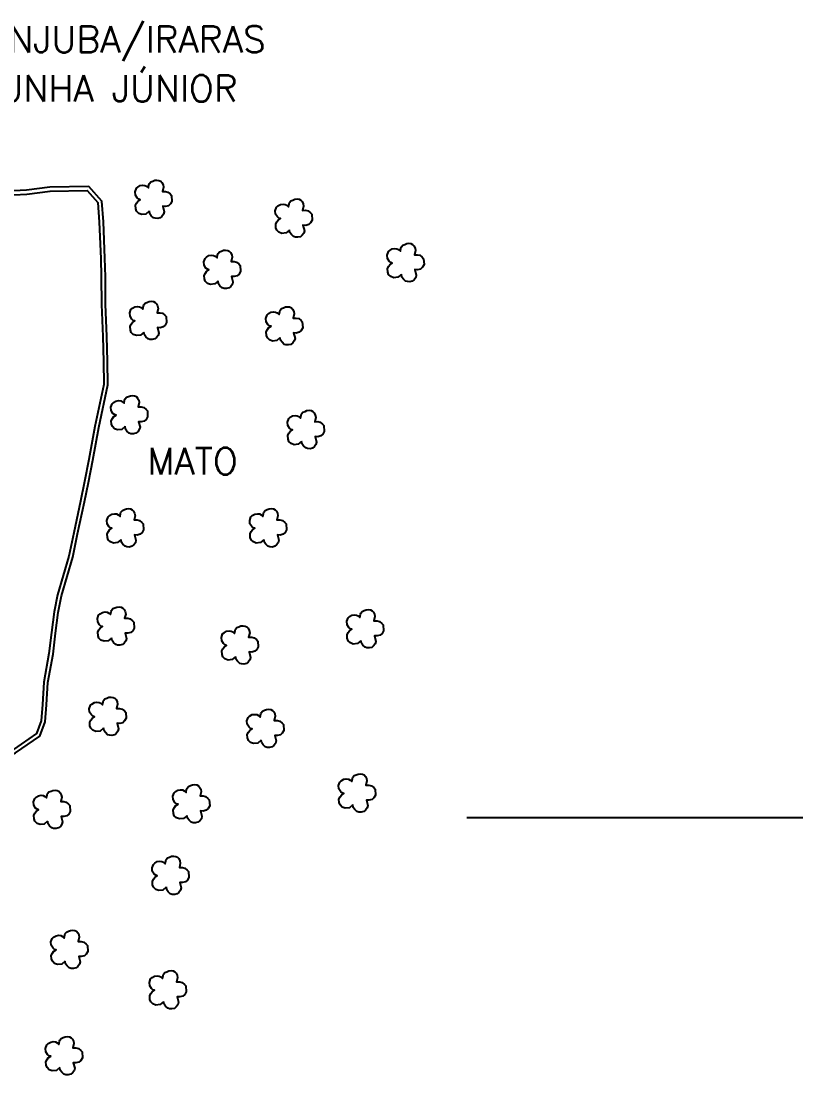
# Model space of a CAD drawing. Extents: x 729642 to 735582, y 7828609 to 7832809.
# Drawn here: x 733563 to 734331, y 7830547 to 7831583 of the extents above; entities that cross this region are included whole.
import ezdxf

# ---------------------------------------------------------------- set-up
doc = ezdxf.new("R2010")
doc.units = 0
doc.header["$MEASUREMENT"] = 0
doc.linetypes.add('CONTINUO', pattern=[0])
doc.linetypes.add('LIN0', pattern=[0])
for name, color, linetype in [('0114000611', 1, 'Continuous'), ('0114000611345', 5, 'LIN0'), ('_SIMBOLO ARVORE', 94, 'Continuous'), ('MALHA', 8, 'Continuous'), ('TEXTO CONFORNTANTES', 7, 'Continuous')]:
    doc.layers.add(name, color=color, linetype=linetype)
doc.layers.add('TEXTO_DIVERSOS', color=7, linetype='Continuous', lineweight=5)
doc.styles.add('Simplex', font='simplex.shx')

msp = doc.modelspace()

# ---------------------------------------------------------------- linework, layer by layer
at = {"layer": '0114000611', "color": 1, "linetype": 'CONTINUO', "flags": 128}
msp.add_lwpolyline([(733019.4, 7831241), (733021.3, 7831227.1), (733029.4, 7831166.9), (733032.7, 7831147), (733036.5, 7831127.1), (733038.8, 7831113.4), (733042.3, 7831093.5), (733044, 7831080.1), (733046.7, 7831059.3), (733047.1, 7831052.3), (733049.2, 7831033.1), (733050.8, 7831015.2), (733051.3, 7831002.6), (733051.7, 7830987), (733050.9, 7830981.9), (733050.7, 7830965.2), (733062.3, 7830956.7), (733116.5, 7830949.9), (733175, 7830936.6), (733209.5, 7830919.6), (733222, 7830907.8), (733227.7, 7830895.8), (733232.1, 7830885.3), (733246.5, 7830848.7), (733269.3, 7830798.7), (733275.5, 7830785.8), (733292.5, 7830766.1), (733308.3, 7830760.8), (733323.6, 7830759.9), (733346.3, 7830763), (733364, 7830766.7), (733381.9, 7830774.3), (733395.3, 7830783), (733405.5, 7830790.7), (733413.4, 7830800.9), (733423.3, 7830817.3), (733444.9, 7830826.3), (733463, 7830828.4), (733496.7, 7830838.2), (733510.3, 7830842.5), (733540.3, 7830856.2), (733557.1, 7830863.5), (733581, 7830880.1), (733586.4, 7830894.2), (733587.7, 7830911), (733589, 7830932.9), (733594.1, 7830960.6), (733596.5, 7830981.5), (733599.2, 7831001.8), (733602.5, 7831018.2), (733613.4, 7831056.2), (733618.3, 7831079.2), (733624.9, 7831110.4), (733628.8, 7831129.7), (733633.2, 7831151.4), (733639.2, 7831183.8), (733648.1, 7831225.7), (733647.7, 7831248.8), (733647.1, 7831273.3), (733645.8, 7831304.8), (733645.5, 7831331.7), (733645, 7831350.1), (733643.6, 7831385.8), (733642.1, 7831406.4), (733629.4, 7831420.8), (733591, 7831420.1), (733568, 7831417), (733555.4, 7831416.4), (733542.2, 7831415), (733531.9, 7831415.4), (733521.1, 7831414.9), (733498.1, 7831413.3), (733474, 7831411.5), (733448, 7831409.5), (733419.8, 7831407.7), (733391.2, 7831405.7), (733337.7, 7831401.9), (733311.4, 7831399.9), (733282.3, 7831397.9), (733252.7, 7831395.8), (733196.4, 7831391.8), (733167.9, 7831389.7), (733114.4, 7831385.9), (733086.7, 7831383.8), (733059.3, 7831381.9), (733035.5, 7831380.2), (733018.2, 7831379.1), (733005, 7831378.4), (733005.2, 7831363.6), (733006.1, 7831356.6), (733007.8, 7831343), (733008.2, 7831336.7), (733011.2, 7831309.7), (733012.8, 7831297.9), (733014.9, 7831279.8), (733015.8, 7831273.5)], close=True, dxfattribs=at)
at = {"layer": '0114000611345', "color": 5, "linetype": 'CONTINUO', "flags": 128}
msp.add_lwpolyline([(733026.3, 7831256.5), (733026.3, 7831256.5), (733039, 7831255.4), (733094.3, 7831244.1), (733131.5, 7831235.4), (733172.2, 7831225.9), (733214.8, 7831215.8), (733256.7, 7831205.6), (733300.1, 7831195), (733321.5, 7831190.4), (733342.3, 7831185.6), (733378.3, 7831177.8), (733414, 7831179.5), (733428.7, 7831187.4), (733441.8, 7831197.1), (733451.4, 7831205), (733461, 7831214.2), (733472, 7831225.3), (733476.9, 7831231.4), (733488.6, 7831245.9), (733500.7, 7831264.5), (733518.9, 7831303.3), (733526.1, 7831325.1), (733532, 7831346.3), (733535.8, 7831367.5), (733538.2, 7831388.1), (733539.2, 7831406.8), (733542.6, 7831411.1), (733555.7, 7831412.4), (733568.4, 7831413), (733591.3, 7831416.1), (733627.6, 7831416.8), (733638.2, 7831404.8), (733639.6, 7831385.6), (733641, 7831349.9), (733641.5, 7831331.7), (733641.8, 7831304.7), (733643.1, 7831273.2), (733643.7, 7831248.7), (733644.1, 7831226.1), (733635.3, 7831184.6), (733629.3, 7831152.2), (733624.9, 7831130.5), (733621, 7831111.2), (733614.4, 7831080), (733609.5, 7831057.1), (733598.6, 7831019.1), (733595.3, 7831002.4), (733592.5, 7830982), (733590.1, 7830961.2), (733585, 7830933.3), (733583.7, 7830911.3), (733582.5, 7830895.1), (733577.7, 7830882.6), (733555.2, 7830867), (733538.7, 7830859.9), (733508.9, 7830846.3), (733495.5, 7830842.1), (733462.2, 7830832.3), (733443.9, 7830830.2), (733420.6, 7830820.5), (733410.1, 7830803.2), (733402.6, 7830793.6), (733393, 7830786.3), (733380.1, 7830777.8), (733362.8, 7830770.5), (733345.6, 7830766.9), (733323.5, 7830763.9), (733309.1, 7830764.8), (733294.8, 7830769.6), (733278.9, 7830788), (733272.9, 7830800.4), (733250.2, 7830850.3), (733235.8, 7830886.8), (733231.4, 7830897.4), (733225.2, 7830910.2), (733211.8, 7830922.9), (733176.3, 7830940.4), (733117.2, 7830953.8), (733063.8, 7830960.6), (733054.8, 7830967.2), (733054.9, 7830981.6), (733055.8, 7830986.7), (733055.3, 7831002.8), (733054.7, 7831015.5), (733053.2, 7831033.5), (733051.1, 7831052.7), (733050.6, 7831059.7), (733048, 7831080.6), (733046.3, 7831094.1), (733042.8, 7831114), (733040.5, 7831127.8), (733036.6, 7831147.7), (733033.4, 7831167.5), (733025.3, 7831227.6), (733023.3, 7831241.5), (733022.2, 7831248.1), (733021.5, 7831253.2)], close=True, dxfattribs=at)
at = {"layer": '_SIMBOLO ARVORE', "linetype": 'CONTINUO'}
for points in [[(733688.7, 7831396.4, 0), (733685.4, 7831393.6, 0), (733681.3, 7831393.2, 0), (733678.3, 7831394.3, 0), (733676.2, 7831396.4, 0), (733675.4, 7831398.7, 0), (733675.1, 7831402.2, 0), (733676.3, 7831404.4, 0), (733677.5, 7831406, 0), (733679.9, 7831407.7, 0), (733678.3, 7831408.1, 0), (733676.8, 7831409.4, 0), (733675.1, 7831412.1, 0), (733674.8, 7831415.5, 0), (733676, 7831418.9, 0), (733677.4, 7831420.1, 0), (733679.8, 7831421.6, 0), (733682.4, 7831422, 0), (733684.4, 7831421.7, 0), (733686, 7831420.9, 0), (733687.8, 7831419.3, 0), (733688.3, 7831422.4, 0), (733688.8, 7831423.6, 0), (733690.1, 7831425.2, 0), (733692.1, 7831426, 0), (733694, 7831426.8, 0), (733696.1, 7831427, 0), (733698.2, 7831426.7, 0), (733699.9, 7831425.8, 0), (733701.1, 7831424.5, 0), (733702.2, 7831422.4, 0), (733702.6, 7831420, 0), (733701.6, 7831415.8, 0), (733704.6, 7831415.8, 0), (733707, 7831415.2, 0), (733709.3, 7831413.4, 0), (733710.6, 7831411.9, 0), (733711, 7831406.1, 0), (733709.5, 7831403.5, 0), (733707.6, 7831401.8, 0), (733704.7, 7831401, 0), (733702, 7831401.2, 0), (733703.4, 7831395.8, 0), (733702.8, 7831393.4, 0), (733701.2, 7831391.2, 0), (733699.5, 7831389.9, 0), (733697, 7831389.3, 0), (733694.6, 7831389.4, 0), (733692.8, 7831389.9, 0), (733690.7, 7831392, 0), (733689.2, 7831393.8, 0), (733688.8, 7831396.7, 0)], [(733826.5, 7831377.8, 0), (733823.3, 7831375.1, 0), (733819.1, 7831374.6, 0), (733816.2, 7831375.8, 0), (733814.1, 7831377.8, 0), (733813.2, 7831380.2, 0), (733813, 7831383.7, 0), (733814.1, 7831385.9, 0), (733815.3, 7831387.5, 0), (733817.7, 7831389.1, 0), (733816.1, 7831389.6, 0), (733814.6, 7831390.8, 0), (733812.9, 7831393.6, 0), (733812.6, 7831396.9, 0), (733813.8, 7831400.4, 0), (733815.2, 7831401.6, 0), (733817.6, 7831403.1, 0), (733820.2, 7831403.4, 0), (733822.2, 7831403.1, 0), (733823.8, 7831402.4, 0), (733825.6, 7831400.8, 0), (733826.1, 7831403.8, 0), (733826.6, 7831405, 0), (733827.9, 7831406.7, 0), (733829.9, 7831407.4, 0), (733831.8, 7831408.3, 0), (733834, 7831408.5, 0), (733836, 7831408.2, 0), (733837.7, 7831407.3, 0), (733838.9, 7831406, 0), (733840, 7831403.8, 0), (733840.4, 7831401.5, 0), (733839.4, 7831397.2, 0), (733842.4, 7831397.3, 0), (733844.8, 7831396.7, 0), (733847.1, 7831394.9, 0), (733848.4, 7831393.4, 0), (733848.8, 7831387.6, 0), (733847.3, 7831385, 0), (733845.4, 7831383.2, 0), (733842.5, 7831382.4, 0), (733839.8, 7831382.7, 0), (733841.2, 7831377.2, 0), (733840.6, 7831374.9, 0), (733839, 7831372.7, 0), (733837.3, 7831371.3, 0), (733834.8, 7831370.7, 0), (733832.4, 7831370.9, 0), (733830.6, 7831371.4, 0), (733828.5, 7831373.4, 0), (733827, 7831375.3, 0), (733826.6, 7831378.1, 0)], [(733936.5, 7831334.1, 0), (733933.2, 7831331.4, 0), (733929.1, 7831330.9, 0), (733926.1, 7831332.1, 0), (733924, 7831334.1, 0), (733923.2, 7831336.5, 0), (733922.9, 7831340, 0), (733924.1, 7831342.2, 0), (733925.3, 7831343.8, 0), (733927.6, 7831345.4, 0), (733926.1, 7831345.9, 0), (733924.6, 7831347.1, 0), (733922.9, 7831349.9, 0), (733922.6, 7831353.2, 0), (733923.8, 7831356.7, 0), (733925.2, 7831357.9, 0), (733927.6, 7831359.4, 0), (733930.1, 7831359.7, 0), (733932.2, 7831359.4, 0), (733933.8, 7831358.7, 0), (733935.6, 7831357.1, 0), (733936.1, 7831360.1, 0), (733936.6, 7831361.3, 0), (733937.9, 7831363, 0), (733939.9, 7831363.7, 0), (733941.8, 7831364.6, 0), (733943.9, 7831364.8, 0), (733946, 7831364.5, 0), (733947.6, 7831363.6, 0), (733948.9, 7831362.3, 0), (733950, 7831360.1, 0), (733950.4, 7831357.8, 0), (733949.4, 7831353.5, 0), (733952.4, 7831353.6, 0), (733954.8, 7831353, 0), (733957.1, 7831351.2, 0), (733958.4, 7831349.7, 0), (733958.8, 7831343.9, 0), (733957.3, 7831341.3, 0), (733955.4, 7831339.5, 0), (733952.4, 7831338.7, 0), (733949.8, 7831339, 0), (733951.2, 7831333.5, 0), (733950.6, 7831331.2, 0), (733949, 7831329, 0), (733947.3, 7831327.6, 0), (733944.8, 7831327, 0), (733942.4, 7831327.2, 0), (733940.6, 7831327.7, 0), (733938.5, 7831329.7, 0), (733937, 7831331.6, 0), (733936.6, 7831334.4, 0)], [(733756.3, 7831327.5, 0), (733753, 7831324.8, 0), (733748.9, 7831324.3, 0), (733745.9, 7831325.4, 0), (733743.8, 7831327.5, 0), (733743, 7831329.9, 0), (733742.7, 7831333.3, 0), (733743.9, 7831335.5, 0), (733745, 7831337.2, 0), (733747.4, 7831338.8, 0), (733745.9, 7831339.3, 0), (733744.4, 7831340.5, 0), (733742.7, 7831343.3, 0), (733742.3, 7831346.6, 0), (733743.6, 7831350, 0), (733744.9, 7831351.3, 0), (733747.4, 7831352.8, 0), (733749.9, 7831353.1, 0), (733752, 7831352.8, 0), (733753.6, 7831352.1, 0), (733755.4, 7831350.5, 0), (733755.9, 7831353.5, 0), (733756.3, 7831354.7, 0), (733757.7, 7831356.4, 0), (733759.6, 7831357.1, 0), (733761.6, 7831358, 0), (733763.7, 7831358.2, 0), (733765.8, 7831357.9, 0), (733767.4, 7831357, 0), (733768.7, 7831355.7, 0), (733769.7, 7831353.5, 0), (733770.2, 7831351.1, 0), (733769.2, 7831346.9, 0), (733772.2, 7831347, 0), (733774.6, 7831346.4, 0), (733776.9, 7831344.5, 0), (733778.2, 7831343.1, 0), (733778.5, 7831337.3, 0), (733777.1, 7831334.6, 0), (733775.2, 7831332.9, 0), (733772.2, 7831332.1, 0), (733769.6, 7831332.3, 0), (733771, 7831326.9, 0), (733770.4, 7831324.6, 0), (733768.8, 7831322.4, 0), (733767.1, 7831321, 0), (733764.6, 7831320.4, 0), (733762.2, 7831320.5, 0), (733760.3, 7831321.1, 0), (733758.2, 7831323.1, 0), (733756.8, 7831325, 0), (733756.4, 7831327.8, 0)], [(733683.4, 7831277.2, 0), (733680.1, 7831274.5, 0), (733676, 7831274, 0), (733673, 7831275.1, 0), (733670.9, 7831277.2, 0), (733670.1, 7831279.5, 0), (733669.8, 7831283, 0), (733671, 7831285.2, 0), (733672.2, 7831286.9, 0), (733674.6, 7831288.5, 0), (733673, 7831289, 0), (733671.5, 7831290.2, 0), (733669.8, 7831293, 0), (733669.5, 7831296.3, 0), (733670.7, 7831299.7, 0), (733672.1, 7831300.9, 0), (733674.5, 7831302.4, 0), (733677.1, 7831302.8, 0), (733679.1, 7831302.5, 0), (733680.7, 7831301.7, 0), (733682.5, 7831300.2, 0), (733683, 7831303.2, 0), (733683.5, 7831304.4, 0), (733684.8, 7831306.1, 0), (733686.8, 7831306.8, 0), (733688.7, 7831307.6, 0), (733690.8, 7831307.8, 0), (733692.9, 7831307.5, 0), (733694.6, 7831306.7, 0), (733695.8, 7831305.3, 0), (733696.9, 7831303.2, 0), (733697.3, 7831300.8, 0), (733696.3, 7831296.6, 0), (733699.3, 7831296.6, 0), (733701.7, 7831296.1, 0), (733704, 7831294.2, 0), (733705.3, 7831292.8, 0), (733705.7, 7831286.9, 0), (733704.2, 7831284.3, 0), (733702.3, 7831282.6, 0), (733699.4, 7831281.8, 0), (733696.7, 7831282, 0), (733698.1, 7831276.6, 0), (733697.5, 7831274.3, 0), (733695.9, 7831272.1, 0), (733694.2, 7831270.7, 0), (733691.7, 7831270.1, 0), (733689.3, 7831270.2, 0), (733687.5, 7831270.7, 0), (733685.4, 7831272.8, 0), (733683.9, 7831274.7, 0), (733683.5, 7831277.5, 0)], [(733817.2, 7831271.9, 0), (733814, 7831269.2, 0), (733809.8, 7831268.7, 0), (733806.9, 7831269.8, 0), (733804.8, 7831271.9, 0), (733803.9, 7831274.2, 0), (733803.7, 7831277.7, 0), (733804.8, 7831279.9, 0), (733806, 7831281.6, 0), (733808.4, 7831283.2, 0), (733806.9, 7831283.7, 0), (733805.4, 7831284.9, 0), (733803.6, 7831287.7, 0), (733803.3, 7831291, 0), (733804.6, 7831294.4, 0), (733805.9, 7831295.7, 0), (733808.3, 7831297.1, 0), (733810.9, 7831297.5, 0), (733812.9, 7831297.2, 0), (733814.5, 7831296.4, 0), (733816.3, 7831294.9, 0), (733816.9, 7831297.9, 0), (733817.3, 7831299.1, 0), (733818.6, 7831300.8, 0), (733820.6, 7831301.5, 0), (733822.5, 7831302.3, 0), (733824.7, 7831302.5, 0), (733826.7, 7831302.2, 0), (733828.4, 7831301.4, 0), (733829.6, 7831300, 0), (733830.7, 7831297.9, 0), (733831.1, 7831295.5, 0), (733830.1, 7831291.3, 0), (733833.1, 7831291.3, 0), (733835.6, 7831290.8, 0), (733837.9, 7831288.9, 0), (733839.1, 7831287.5, 0), (733839.5, 7831281.6, 0), (733838.1, 7831279, 0), (733836.2, 7831277.3, 0), (733833.2, 7831276.5, 0), (733830.6, 7831276.7, 0), (733832, 7831271.3, 0), (733831.3, 7831269, 0), (733829.8, 7831266.8, 0), (733828, 7831265.4, 0), (733825.6, 7831264.8, 0), (733823.1, 7831264.9, 0), (733821.3, 7831265.4, 0), (733819.2, 7831267.5, 0), (733817.8, 7831269.4, 0), (733817.3, 7831272.2, 0)], [(733664.9, 7831184.5, 0), (733661.6, 7831181.8, 0), (733657.4, 7831181.3, 0), (733654.5, 7831182.4, 0), (733652.4, 7831184.5, 0), (733651.5, 7831186.8, 0), (733651.3, 7831190.3, 0), (733652.4, 7831192.5, 0), (733653.6, 7831194.2, 0), (733656, 7831195.8, 0), (733654.5, 7831196.3, 0), (733653, 7831197.5, 0), (733651.2, 7831200.3, 0), (733650.9, 7831203.6, 0), (733652.2, 7831207, 0), (733653.5, 7831208.3, 0), (733655.9, 7831209.7, 0), (733658.5, 7831210.1, 0), (733660.6, 7831209.8, 0), (733662.2, 7831209, 0), (733663.9, 7831207.5, 0), (733664.5, 7831210.5, 0), (733664.9, 7831211.7, 0), (733666.2, 7831213.4, 0), (733668.2, 7831214.1, 0), (733670.1, 7831214.9, 0), (733672.3, 7831215.1, 0), (733674.3, 7831214.8, 0), (733676, 7831214, 0), (733677.2, 7831212.6, 0), (733678.3, 7831210.5, 0), (733678.7, 7831208.1, 0), (733677.8, 7831203.9, 0), (733680.7, 7831203.9, 0), (733683.2, 7831203.4, 0), (733685.5, 7831201.5, 0), (733686.8, 7831200.1, 0), (733687.1, 7831194.2, 0), (733685.7, 7831191.6, 0), (733683.8, 7831189.9, 0), (733680.8, 7831189.1, 0), (733678.2, 7831189.3, 0), (733679.6, 7831183.9, 0), (733678.9, 7831181.6, 0), (733677.4, 7831179.4, 0), (733675.6, 7831178, 0), (733673.2, 7831177.4, 0), (733670.7, 7831177.5, 0), (733668.9, 7831178, 0), (733666.8, 7831180.1, 0), (733665.4, 7831182, 0), (733665, 7831184.8, 0)], [(733838.4, 7831169.9, 0), (733835.2, 7831167.2, 0), (733831, 7831166.7, 0), (733828.1, 7831167.9, 0), (733826, 7831169.9, 0), (733825.1, 7831172.3, 0), (733824.9, 7831175.8, 0), (733826, 7831178, 0), (733827.2, 7831179.6, 0), (733829.6, 7831181.2, 0), (733828.1, 7831181.7, 0), (733826.6, 7831182.9, 0), (733824.8, 7831185.7, 0), (733824.5, 7831189, 0), (733825.8, 7831192.5, 0), (733827.1, 7831193.7, 0), (733829.5, 7831195.2, 0), (733832.1, 7831195.5, 0), (733834.1, 7831195.2, 0), (733835.8, 7831194.5, 0), (733837.5, 7831192.9, 0), (733838.1, 7831195.9, 0), (733838.5, 7831197.1, 0), (733839.8, 7831198.8, 0), (733841.8, 7831199.5, 0), (733843.7, 7831200.4, 0), (733845.9, 7831200.6, 0), (733847.9, 7831200.3, 0), (733849.6, 7831199.4, 0), (733850.8, 7831198.1, 0), (733851.9, 7831195.9, 0), (733852.3, 7831193.6, 0), (733851.3, 7831189.3, 0), (733854.3, 7831189.4, 0), (733856.8, 7831188.8, 0), (733859.1, 7831187, 0), (733860.3, 7831185.5, 0), (733860.7, 7831179.7, 0), (733859.3, 7831177.1, 0), (733857.4, 7831175.3, 0), (733854.4, 7831174.5, 0), (733851.8, 7831174.8, 0), (733853.2, 7831169.3, 0), (733852.5, 7831167, 0), (733851, 7831164.8, 0), (733849.2, 7831163.4, 0), (733846.8, 7831162.8, 0), (733844.3, 7831163, 0), (733842.5, 7831163.5, 0), (733840.4, 7831165.5, 0), (733839, 7831167.4, 0), (733838.5, 7831170.2, 0)], [(733660.9, 7831073.3, 0), (733657.6, 7831070.5, 0), (733653.5, 7831070, 0), (733650.5, 7831071.2, 0), (733648.4, 7831073.3, 0), (733647.6, 7831075.6, 0), (733647.3, 7831079.1, 0), (733648.5, 7831081.3, 0), (733649.6, 7831082.9, 0), (733652, 7831084.5, 0), (733650.5, 7831085, 0), (733649, 7831086.3, 0), (733647.3, 7831089, 0), (733646.9, 7831092.3, 0), (733648.2, 7831095.8, 0), (733649.5, 7831097, 0), (733652, 7831098.5, 0), (733654.5, 7831098.8, 0), (733656.6, 7831098.6, 0), (733658.2, 7831097.8, 0), (733660, 7831096.2, 0), (733660.5, 7831099.2, 0), (733660.9, 7831100.5, 0), (733662.3, 7831102.1, 0), (733664.2, 7831102.9, 0), (733666.2, 7831103.7, 0), (733668.3, 7831103.9, 0), (733670.4, 7831103.6, 0), (733672, 7831102.7, 0), (733673.3, 7831101.4, 0), (733674.3, 7831099.3, 0), (733674.8, 7831096.9, 0), (733673.8, 7831092.7, 0), (733676.7, 7831092.7, 0), (733679.2, 7831092.1, 0), (733681.5, 7831090.3, 0), (733682.8, 7831088.8, 0), (733683.1, 7831083, 0), (733681.7, 7831080.4, 0), (733679.8, 7831078.7, 0), (733676.8, 7831077.9, 0), (733674.2, 7831078.1, 0), (733675.6, 7831072.7, 0), (733675, 7831070.3, 0), (733673.4, 7831068.1, 0), (733671.7, 7831066.8, 0), (733669.2, 7831066.1, 0), (733666.8, 7831066.3, 0), (733664.9, 7831066.8, 0), (733662.8, 7831068.9, 0), (733661.4, 7831070.7, 0), (733661, 7831073.5, 0)], [(733801.3, 7831073.3, 0), (733798.1, 7831070.5, 0), (733793.9, 7831070, 0), (733791, 7831071.2, 0), (733788.9, 7831073.3, 0), (733788, 7831075.6, 0), (733787.8, 7831079.1, 0), (733788.9, 7831081.3, 0), (733790.1, 7831082.9, 0), (733792.5, 7831084.5, 0), (733791, 7831085, 0), (733789.5, 7831086.3, 0), (733787.7, 7831089, 0), (733787.4, 7831092.3, 0), (733788.7, 7831095.8, 0), (733790, 7831097, 0), (733792.4, 7831098.5, 0), (733795, 7831098.8, 0), (733797, 7831098.6, 0), (733798.6, 7831097.8, 0), (733800.4, 7831096.2, 0), (733801, 7831099.2, 0), (733801.4, 7831100.5, 0), (733802.7, 7831102.1, 0), (733804.7, 7831102.9, 0), (733806.6, 7831103.7, 0), (733808.8, 7831103.9, 0), (733810.8, 7831103.6, 0), (733812.5, 7831102.7, 0), (733813.7, 7831101.4, 0), (733814.8, 7831099.3, 0), (733815.2, 7831096.9, 0), (733814.2, 7831092.7, 0), (733817.2, 7831092.7, 0), (733819.7, 7831092.1, 0), (733822, 7831090.3, 0), (733823.2, 7831088.8, 0), (733823.6, 7831083, 0), (733822.2, 7831080.4, 0), (733820.3, 7831078.7, 0), (733817.3, 7831077.9, 0), (733814.7, 7831078.1, 0), (733816.1, 7831072.7, 0), (733815.4, 7831070.3, 0), (733813.9, 7831068.1, 0), (733812.1, 7831066.8, 0), (733809.7, 7831066.1, 0), (733807.2, 7831066.3, 0), (733805.4, 7831066.8, 0), (733803.3, 7831068.9, 0), (733801.9, 7831070.7, 0), (733801.4, 7831073.5, 0)], [(733651.6, 7830976.6, 0), (733648.3, 7830973.9, 0), (733644.2, 7830973.4, 0), (733641.2, 7830974.5, 0), (733639.1, 7830976.6, 0), (733638.3, 7830978.9, 0), (733638, 7830982.4, 0), (733639.2, 7830984.6, 0), (733640.4, 7830986.3, 0), (733642.8, 7830987.9, 0), (733641.2, 7830988.4, 0), (733639.7, 7830989.6, 0), (733638, 7830992.4, 0), (733637.7, 7830995.7, 0), (733638.9, 7830999.1, 0), (733640.3, 7831000.4, 0), (733642.7, 7831001.8, 0), (733645.3, 7831002.2, 0), (733647.3, 7831001.9, 0), (733648.9, 7831001.1, 0), (733650.7, 7830999.6, 0), (733651.2, 7831002.6, 0), (733651.7, 7831003.8, 0), (733653, 7831005.5, 0), (733655, 7831006.2, 0), (733656.9, 7831007, 0), (733659, 7831007.2, 0), (733661.1, 7831006.9, 0), (733662.8, 7831006.1, 0), (733664, 7831004.7, 0), (733665.1, 7831002.6, 0), (733665.5, 7831000.2, 0), (733664.5, 7830996, 0), (733667.5, 7830996, 0), (733669.9, 7830995.5, 0), (733672.2, 7830993.6, 0), (733673.5, 7830992.2, 0), (733673.9, 7830986.3, 0), (733672.4, 7830983.7, 0), (733670.5, 7830982, 0), (733667.5, 7830981.2, 0), (733664.9, 7830981.4, 0), (733666.3, 7830976, 0), (733665.7, 7830973.7, 0), (733664.1, 7830971.5, 0), (733662.4, 7830970.1, 0), (733659.9, 7830969.5, 0), (733657.5, 7830969.6, 0), (733655.7, 7830970.1, 0), (733653.6, 7830972.2, 0), (733652.1, 7830974.1, 0), (733651.7, 7830976.9, 0)], [(733896.7, 7830973.9, 0), (733893.5, 7830971.2, 0), (733889.3, 7830970.7, 0), (733886.4, 7830971.9, 0), (733884.3, 7830973.9, 0), (733883.4, 7830976.3, 0), (733883.2, 7830979.8, 0), (733884.3, 7830982, 0), (733885.5, 7830983.6, 0), (733887.9, 7830985.2, 0), (733886.4, 7830985.7, 0), (733884.9, 7830986.9, 0), (733883.1, 7830989.7, 0), (733882.8, 7830993, 0), (733884.1, 7830996.5, 0), (733885.4, 7830997.7, 0), (733887.8, 7830999.2, 0), (733890.4, 7830999.5, 0), (733892.4, 7830999.2, 0), (733894.1, 7830998.5, 0), (733895.8, 7830996.9, 0), (733896.4, 7830999.9, 0), (733896.8, 7831001.1, 0), (733898.1, 7831002.8, 0), (733900.1, 7831003.5, 0), (733902, 7831004.4, 0), (733904.2, 7831004.6, 0), (733906.2, 7831004.3, 0), (733907.9, 7831003.4, 0), (733909.1, 7831002.1, 0), (733910.2, 7831000, 0), (733910.6, 7830997.6, 0), (733909.6, 7830993.4, 0), (733912.6, 7830993.4, 0), (733915.1, 7830992.8, 0), (733917.4, 7830991, 0), (733918.7, 7830989.5, 0), (733919, 7830983.7, 0), (733917.6, 7830981.1, 0), (733915.7, 7830979.3, 0), (733912.7, 7830978.6, 0), (733910.1, 7830978.8, 0), (733911.5, 7830973.3, 0), (733910.8, 7830971, 0), (733909.3, 7830968.8, 0), (733907.5, 7830967.4, 0), (733905.1, 7830966.8, 0), (733902.6, 7830967, 0), (733900.8, 7830967.5, 0), (733898.7, 7830969.6, 0), (733897.3, 7830971.4, 0), (733896.8, 7830974.2, 0)], [(733773.5, 7830958.1, 0), (733770.2, 7830955.3, 0), (733766.1, 7830954.8, 0), (733763.1, 7830956, 0), (733761.1, 7830958, 0), (733760.2, 7830960.4, 0), (733760, 7830963.9, 0), (733761.1, 7830966.1, 0), (733762.3, 7830967.7, 0), (733764.7, 7830969.3, 0), (733763.1, 7830969.8, 0), (733761.6, 7830971.1, 0), (733759.9, 7830973.8, 0), (733759.6, 7830977.1, 0), (733760.8, 7830980.6, 0), (733762.2, 7830981.8, 0), (733764.6, 7830983.3, 0), (733767.2, 7830983.6, 0), (733769.2, 7830983.3, 0), (733770.8, 7830982.6, 0), (733772.6, 7830981, 0), (733773.1, 7830984, 0), (733773.6, 7830985.2, 0), (733774.9, 7830986.9, 0), (733776.9, 7830987.6, 0), (733778.8, 7830988.5, 0), (733781, 7830988.7, 0), (733783, 7830988.4, 0), (733784.7, 7830987.5, 0), (733785.9, 7830986.2, 0), (733787, 7830984.1, 0), (733787.4, 7830981.7, 0), (733786.4, 7830977.5, 0), (733789.4, 7830977.5, 0), (733791.8, 7830976.9, 0), (733794.1, 7830975.1, 0), (733795.4, 7830973.6, 0), (733795.8, 7830967.8, 0), (733794.3, 7830965.2, 0), (733792.4, 7830963.5, 0), (733789.5, 7830962.7, 0), (733786.8, 7830962.9, 0), (733788.2, 7830957.5, 0), (733787.6, 7830955.1, 0), (733786, 7830952.9, 0), (733784.3, 7830951.5, 0), (733781.8, 7830950.9, 0), (733779.4, 7830951.1, 0), (733777.6, 7830951.6, 0), (733775.5, 7830953.7, 0), (733774, 7830955.5, 0), (733773.6, 7830958.3, 0)], [(733643.7, 7830887.9, 0), (733640.4, 7830885.1, 0), (733636.2, 7830884.7, 0), (733633.3, 7830885.8, 0), (733631.2, 7830887.9, 0), (733630.3, 7830890.2, 0), (733630.1, 7830893.7, 0), (733631.2, 7830895.9, 0), (733632.4, 7830897.5, 0), (733634.8, 7830899.2, 0), (733633.3, 7830899.6, 0), (733631.8, 7830900.9, 0), (733630, 7830903.6, 0), (733629.7, 7830907, 0), (733631, 7830910.4, 0), (733632.3, 7830911.6, 0), (733634.7, 7830913.1, 0), (733637.3, 7830913.5, 0), (733639.3, 7830913.2, 0), (733641, 7830912.4, 0), (733642.7, 7830910.8, 0), (733643.3, 7830913.9, 0), (733643.7, 7830915.1, 0), (733645, 7830916.7, 0), (733647, 7830917.5, 0), (733648.9, 7830918.3, 0), (733651.1, 7830918.5, 0), (733653.1, 7830918.2, 0), (733654.8, 7830917.3, 0), (733656, 7830916, 0), (733657.1, 7830913.9, 0), (733657.5, 7830911.5, 0), (733656.6, 7830907.3, 0), (733659.5, 7830907.3, 0), (733662, 7830906.7, 0), (733664.3, 7830904.9, 0), (733665.6, 7830903.4, 0), (733665.9, 7830897.6, 0), (733664.5, 7830895, 0), (733662.6, 7830893.3, 0), (733659.6, 7830892.5, 0), (733657, 7830892.7, 0), (733658.4, 7830887.3, 0), (733657.7, 7830885, 0), (733656.2, 7830882.7, 0), (733654.4, 7830881.4, 0), (733652, 7830880.8, 0), (733649.5, 7830880.9, 0), (733647.7, 7830881.4, 0), (733645.6, 7830883.5, 0), (733644.2, 7830885.3, 0), (733643.8, 7830888.2, 0)], [(733798.7, 7830876, 0), (733795.4, 7830873.2, 0), (733791.3, 7830872.7, 0), (733788.3, 7830873.9, 0), (733786.2, 7830875.9, 0), (733785.4, 7830878.3, 0), (733785.1, 7830881.8, 0), (733786.3, 7830884, 0), (733787.5, 7830885.6, 0), (733789.8, 7830887.2, 0), (733788.3, 7830887.7, 0), (733786.8, 7830889, 0), (733785.1, 7830891.7, 0), (733784.7, 7830895, 0), (733786, 7830898.5, 0), (733787.3, 7830899.7, 0), (733789.8, 7830901.2, 0), (733792.3, 7830901.5, 0), (733794.4, 7830901.2, 0), (733796, 7830900.5, 0), (733797.8, 7830898.9, 0), (733798.3, 7830901.9, 0), (733798.8, 7830903.1, 0), (733800.1, 7830904.8, 0), (733802, 7830905.5, 0), (733804, 7830906.4, 0), (733806.1, 7830906.6, 0), (733808.2, 7830906.3, 0), (733809.8, 7830905.4, 0), (733811.1, 7830904.1, 0), (733812.1, 7830902, 0), (733812.6, 7830899.6, 0), (733811.6, 7830895.4, 0), (733814.6, 7830895.4, 0), (733817, 7830894.8, 0), (733819.3, 7830893, 0), (733820.6, 7830891.5, 0), (733820.9, 7830885.7, 0), (733819.5, 7830883.1, 0), (733817.6, 7830881.4, 0), (733814.6, 7830880.6, 0), (733812, 7830880.8, 0), (733813.4, 7830875.4, 0), (733812.8, 7830873, 0), (733811.2, 7830870.8, 0), (733809.5, 7830869.4, 0), (733807, 7830868.8, 0), (733804.6, 7830869, 0), (733802.7, 7830869.5, 0), (733800.6, 7830871.6, 0), (733799.2, 7830873.4, 0), (733798.8, 7830876.2, 0)], [(733888.8, 7830812.4, 0), (733885.5, 7830809.7, 0), (733881.4, 7830809.2, 0), (733878.4, 7830810.3, 0), (733876.3, 7830812.4, 0), (733875.5, 7830814.7, 0), (733875.2, 7830818.2, 0), (733876.4, 7830820.4, 0), (733877.6, 7830822.1, 0), (733879.9, 7830823.7, 0), (733878.4, 7830824.2, 0), (733876.9, 7830825.4, 0), (733875.2, 7830828.2, 0), (733874.8, 7830831.5, 0), (733876.1, 7830834.9, 0), (733877.5, 7830836.1, 0), (733879.9, 7830837.6, 0), (733882.4, 7830838, 0), (733884.5, 7830837.7, 0), (733886.1, 7830836.9, 0), (733887.9, 7830835.4, 0), (733888.4, 7830838.4, 0), (733888.9, 7830839.6, 0), (733890.2, 7830841.3, 0), (733892.2, 7830842, 0), (733894.1, 7830842.8, 0), (733896.2, 7830843, 0), (733898.3, 7830842.7, 0), (733899.9, 7830841.9, 0), (733901.2, 7830840.5, 0), (733902.3, 7830838.4, 0), (733902.7, 7830836, 0), (733901.7, 7830831.8, 0), (733904.7, 7830831.8, 0), (733907.1, 7830831.3, 0), (733909.4, 7830829.4, 0), (733910.7, 7830828, 0), (733911, 7830822.1, 0), (733909.6, 7830819.5, 0), (733907.7, 7830817.8, 0), (733904.7, 7830817, 0), (733902.1, 7830817.2, 0), (733903.5, 7830811.8, 0), (733902.9, 7830809.5, 0), (733901.3, 7830807.3, 0), (733899.6, 7830805.9, 0), (733897.1, 7830805.3, 0), (733894.7, 7830805.4, 0), (733892.9, 7830805.9, 0), (733890.8, 7830808, 0), (733889.3, 7830809.9, 0), (733888.9, 7830812.7, 0)], [(733725.8, 7830801.8, 0), (733722.5, 7830799.1, 0), (733718.4, 7830798.6, 0), (733715.4, 7830799.7, 0), (733713.3, 7830801.8, 0), (733712.5, 7830804.1, 0), (733712.2, 7830807.6, 0), (733713.4, 7830809.8, 0), (733714.6, 7830811.5, 0), (733717, 7830813.1, 0), (733715.4, 7830813.6, 0), (733713.9, 7830814.8, 0), (733712.2, 7830817.6, 0), (733711.9, 7830820.9, 0), (733713.1, 7830824.3, 0), (733714.5, 7830825.6, 0), (733716.9, 7830827, 0), (733719.5, 7830827.4, 0), (733721.5, 7830827.1, 0), (733723.1, 7830826.3, 0), (733724.9, 7830824.8, 0), (733725.4, 7830827.8, 0), (733725.9, 7830829, 0), (733727.2, 7830830.7, 0), (733729.2, 7830831.4, 0), (733731.1, 7830832.2, 0), (733733.2, 7830832.4, 0), (733735.3, 7830832.1, 0), (733737, 7830831.3, 0), (733738.2, 7830829.9, 0), (733739.3, 7830827.8, 0), (733739.7, 7830825.4, 0), (733738.7, 7830821.2, 0), (733741.7, 7830821.2, 0), (733744.1, 7830820.7, 0), (733746.4, 7830818.8, 0), (733747.7, 7830817.4, 0), (733748.1, 7830811.5, 0), (733746.6, 7830808.9, 0), (733744.7, 7830807.2, 0), (733741.8, 7830806.4, 0), (733739.1, 7830806.6, 0), (733740.5, 7830801.2, 0), (733739.9, 7830798.9, 0), (733738.3, 7830796.7, 0), (733736.6, 7830795.3, 0), (733734.1, 7830794.7, 0), (733731.7, 7830794.8, 0), (733729.9, 7830795.3, 0), (733727.8, 7830797.4, 0), (733726.3, 7830799.3, 0), (733725.9, 7830802.1, 0)], [(733588.8, 7830796.3, 0), (733585.5, 7830793.6, 0), (733581.3, 7830793.1, 0), (733578.4, 7830794.2, 0), (733576.3, 7830796.3, 0), (733575.4, 7830798.6, 0), (733575.2, 7830802.1, 0), (733576.3, 7830804.3, 0), (733577.5, 7830806, 0), (733579.9, 7830807.6, 0), (733578.4, 7830808.1, 0), (733576.9, 7830809.3, 0), (733575.1, 7830812.1, 0), (733574.8, 7830815.4, 0), (733576.1, 7830818.8, 0), (733577.4, 7830820.1, 0), (733579.8, 7830821.5, 0), (733582.4, 7830821.9, 0), (733584.4, 7830821.6, 0), (733586.1, 7830820.8, 0), (733587.8, 7830819.3, 0), (733588.4, 7830822.3, 0), (733588.8, 7830823.5, 0), (733590.1, 7830825.2, 0), (733592.1, 7830825.9, 0), (733594, 7830826.7, 0), (733596.2, 7830826.9, 0), (733598.2, 7830826.6, 0), (733599.9, 7830825.8, 0), (733601.1, 7830824.4, 0), (733602.2, 7830822.3, 0), (733602.6, 7830819.9, 0), (733601.7, 7830815.7, 0), (733604.6, 7830815.7, 0), (733607.1, 7830815.2, 0), (733609.4, 7830813.3, 0), (733610.7, 7830811.9, 0), (733611, 7830806, 0), (733609.6, 7830803.4, 0), (733607.7, 7830801.7, 0), (733604.7, 7830800.9, 0), (733602.1, 7830801.1, 0), (733603.5, 7830795.7, 0), (733602.8, 7830793.4, 0), (733601.3, 7830791.2, 0), (733599.5, 7830789.8, 0), (733597.1, 7830789.2, 0), (733594.6, 7830789.3, 0), (733592.8, 7830789.8, 0), (733590.7, 7830791.9, 0), (733589.3, 7830793.8, 0), (733588.9, 7830796.6, 0)], [(733705.4, 7830731.4, 0), (733702.1, 7830728.7, 0), (733698, 7830728.2, 0), (733695, 7830729.3, 0), (733692.9, 7830731.4, 0), (733692, 7830733.8, 0), (733691.8, 7830737.2, 0), (733692.9, 7830739.4, 0), (733694.1, 7830741.1, 0), (733696.5, 7830742.7, 0), (733695, 7830743.2, 0), (733693.5, 7830744.4, 0), (733691.7, 7830747.2, 0), (733691.4, 7830750.5, 0), (733692.7, 7830753.9, 0), (733694, 7830755.2, 0), (733696.5, 7830756.7, 0), (733699, 7830757, 0), (733701.1, 7830756.7, 0), (733702.7, 7830756, 0), (733704.4, 7830754.4, 0), (733705, 7830757.4, 0), (733705.4, 7830758.6, 0), (733706.7, 7830760.3, 0), (733708.7, 7830761, 0), (733710.6, 7830761.9, 0), (733712.8, 7830762.1, 0), (733714.8, 7830761.8, 0), (733716.5, 7830760.9, 0), (733717.7, 7830759.6, 0), (733718.8, 7830757.4, 0), (733719.2, 7830755, 0), (733718.3, 7830750.8, 0), (733721.2, 7830750.9, 0), (733723.7, 7830750.3, 0), (733726, 7830748.4, 0), (733727.3, 7830747, 0), (733727.6, 7830741.2, 0), (733726.2, 7830738.5, 0), (733724.3, 7830736.8, 0), (733721.3, 7830736, 0), (733718.7, 7830736.2, 0), (733720.1, 7830730.8, 0), (733719.4, 7830728.5, 0), (733717.9, 7830726.3, 0), (733716.1, 7830724.9, 0), (733713.7, 7830724.3, 0), (733711.2, 7830724.4, 0), (733709.4, 7830725, 0), (733707.3, 7830727, 0), (733705.9, 7830728.9, 0), (733705.5, 7830731.7, 0)], [(733606, 7830658.6, 0), (733602.7, 7830655.8, 0), (733598.6, 7830655.4, 0), (733595.6, 7830656.5, 0), (733593.5, 7830658.6, 0), (733592.7, 7830660.9, 0), (733592.4, 7830664.4, 0), (733593.6, 7830666.6, 0), (733594.7, 7830668.2, 0), (733597.1, 7830669.9, 0), (733595.6, 7830670.3, 0), (733594.1, 7830671.6, 0), (733592.4, 7830674.4, 0), (733592, 7830677.7, 0), (733593.3, 7830681.1, 0), (733594.6, 7830682.3, 0), (733597.1, 7830683.8, 0), (733599.6, 7830684.2, 0), (733601.7, 7830683.9, 0), (733603.3, 7830683.1, 0), (733605.1, 7830681.5, 0), (733605.6, 7830684.6, 0), (733606, 7830685.8, 0), (733607.4, 7830687.4, 0), (733609.3, 7830688.2, 0), (733611.3, 7830689, 0), (733613.4, 7830689.2, 0), (733615.5, 7830688.9, 0), (733617.1, 7830688.1, 0), (733618.4, 7830686.7, 0), (733619.4, 7830684.6, 0), (733619.9, 7830682.2, 0), (733618.9, 7830678, 0), (733621.8, 7830678, 0), (733624.3, 7830677.4, 0), (733626.6, 7830675.6, 0), (733627.9, 7830674.1, 0), (733628.2, 7830668.3, 0), (733626.8, 7830665.7, 0), (733624.9, 7830664, 0), (733621.9, 7830663.2, 0), (733619.3, 7830663.4, 0), (733620.7, 7830658, 0), (733620.1, 7830655.7, 0), (733618.5, 7830653.4, 0), (733616.8, 7830652.1, 0), (733614.3, 7830651.5, 0), (733611.9, 7830651.6, 0), (733610, 7830652.1, 0), (733607.9, 7830654.2, 0), (733606.5, 7830656, 0), (733606.1, 7830658.9, 0)], [(733702.7, 7830618.9, 0), (733699.4, 7830616.1, 0), (733695.3, 7830615.6, 0), (733692.3, 7830616.8, 0), (733690.3, 7830618.8, 0), (733689.4, 7830621.2, 0), (733689.2, 7830624.7, 0), (733690.3, 7830626.9, 0), (733691.5, 7830628.5, 0), (733693.9, 7830630.1, 0), (733692.3, 7830630.6, 0), (733690.8, 7830631.9, 0), (733689.1, 7830634.6, 0), (733688.8, 7830637.9, 0), (733690, 7830641.4, 0), (733691.4, 7830642.6, 0), (733693.8, 7830644.1, 0), (733696.4, 7830644.4, 0), (733698.4, 7830644.1, 0), (733700, 7830643.4, 0), (733701.8, 7830641.8, 0), (733702.3, 7830644.8, 0), (733702.8, 7830646, 0), (733704.1, 7830647.7, 0), (733706.1, 7830648.4, 0), (733708, 7830649.3, 0), (733710.2, 7830649.5, 0), (733712.2, 7830649.2, 0), (733713.9, 7830648.3, 0), (733715.1, 7830647, 0), (733716.2, 7830644.9, 0), (733716.6, 7830642.5, 0), (733715.6, 7830638.3, 0), (733718.6, 7830638.3, 0), (733721, 7830637.7, 0), (733723.3, 7830635.9, 0), (733724.6, 7830634.4, 0), (733725, 7830628.6, 0), (733723.5, 7830626, 0), (733721.6, 7830624.3, 0), (733718.7, 7830623.5, 0), (733716, 7830623.7, 0), (733717.4, 7830618.3, 0), (733716.8, 7830615.9, 0), (733715.2, 7830613.7, 0), (733713.5, 7830612.3, 0), (733711, 7830611.7, 0), (733708.6, 7830611.9, 0), (733706.8, 7830612.4, 0), (733704.7, 7830614.5, 0), (733703.2, 7830616.3, 0), (733702.8, 7830619.1, 0)], [(733600.7, 7830554, 0), (733597.4, 7830551.2, 0), (733593.3, 7830550.8, 0), (733590.3, 7830551.9, 0), (733588.2, 7830554, 0), (733587.4, 7830556.3, 0), (733587.1, 7830559.8, 0), (733588.3, 7830562, 0), (733589.4, 7830563.6, 0), (733591.8, 7830565.2, 0), (733590.3, 7830565.7, 0), (733588.8, 7830567, 0), (733587.1, 7830569.7, 0), (733586.7, 7830573, 0), (733588, 7830576.5, 0), (733589.3, 7830577.7, 0), (733591.8, 7830579.2, 0), (733594.3, 7830579.6, 0), (733596.4, 7830579.3, 0), (733598, 7830578.5, 0), (733599.8, 7830576.9, 0), (733600.3, 7830580, 0), (733600.7, 7830581.2, 0), (733602.1, 7830582.8, 0), (733604, 7830583.6, 0), (733606, 7830584.4, 0), (733608.1, 7830584.6, 0), (733610.2, 7830584.3, 0), (733611.8, 7830583.4, 0), (733613.1, 7830582.1, 0), (733614.1, 7830580, 0), (733614.6, 7830577.6, 0), (733613.6, 7830573.4, 0), (733616.5, 7830573.4, 0), (733619, 7830572.8, 0), (733621.3, 7830571, 0), (733622.6, 7830569.5, 0), (733622.9, 7830563.7, 0), (733621.5, 7830561.1, 0), (733619.6, 7830559.4, 0), (733616.6, 7830558.6, 0), (733614, 7830558.8, 0), (733615.4, 7830553.4, 0), (733614.8, 7830551, 0), (733613.2, 7830548.8, 0), (733611.5, 7830547.5, 0), (733609, 7830546.9, 0), (733606.6, 7830547, 0), (733604.7, 7830547.5, 0), (733602.6, 7830549.6, 0), (733601.2, 7830551.4, 0), (733600.8, 7830554.2, 0)]]:
    msp.add_polyline3d(points, dxfattribs=at)
at = {"layer": 'MALHA'}
msp.add_line((734000.8, 7830800), (734331.3, 7830800), dxfattribs=at)

# ---------------------------------------------------------------- texts
at = {"layer": 'TEXTO CONFORNTANTES', "linetype": 'Continuous', "style": 'Simplex'}
for s, p in [('387 - FAZENDA PIRACANJUBA/IRARAS', (733130.1, 7831552.5)), ('SILVIO DE CASTRO CUNHA JÚNIOR ', (733183.9, 7831504.2))]:
    msp.add_text(s, height=26, dxfattribs=at).set_placement(p)
at = {"layer": 'TEXTO_DIVERSOS', "style": 'Simplex'}
msp.add_text('MATO', height=26, dxfattribs=at).set_placement((733686.6, 7831137.5))

doc.saveas('drawing.dxf')
